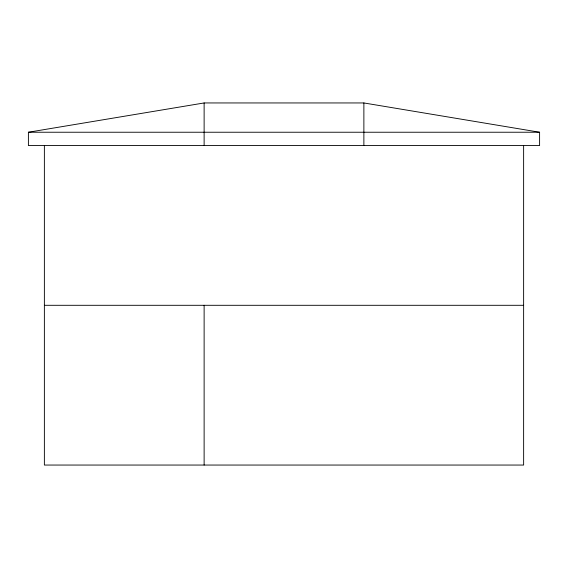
<?xml version="1.0" encoding="UTF-8"?>
<svg xmlns="http://www.w3.org/2000/svg" width="568" height="568" viewBox="0 0 568 568"><rect width="100%" height="100%" fill="white"/><g stroke="black" fill="none" stroke-linecap="round" stroke-linejoin="round"><path stroke-width="0.85" d="M28.4 132.237L204.125 102.95L363.875 102.95L539.6 132.237L539.6 145.55L28.4 145.55L28.4 132.237L539.6 132.237M44.375 305.3L523.625 305.3M523.625 145.55L523.625 465.05L44.375 465.05L44.375 145.55M363.875 102.95L363.875 145.55M204.125 102.95L204.125 145.55M204.125 305.3L204.125 465.05"/></g></svg>
